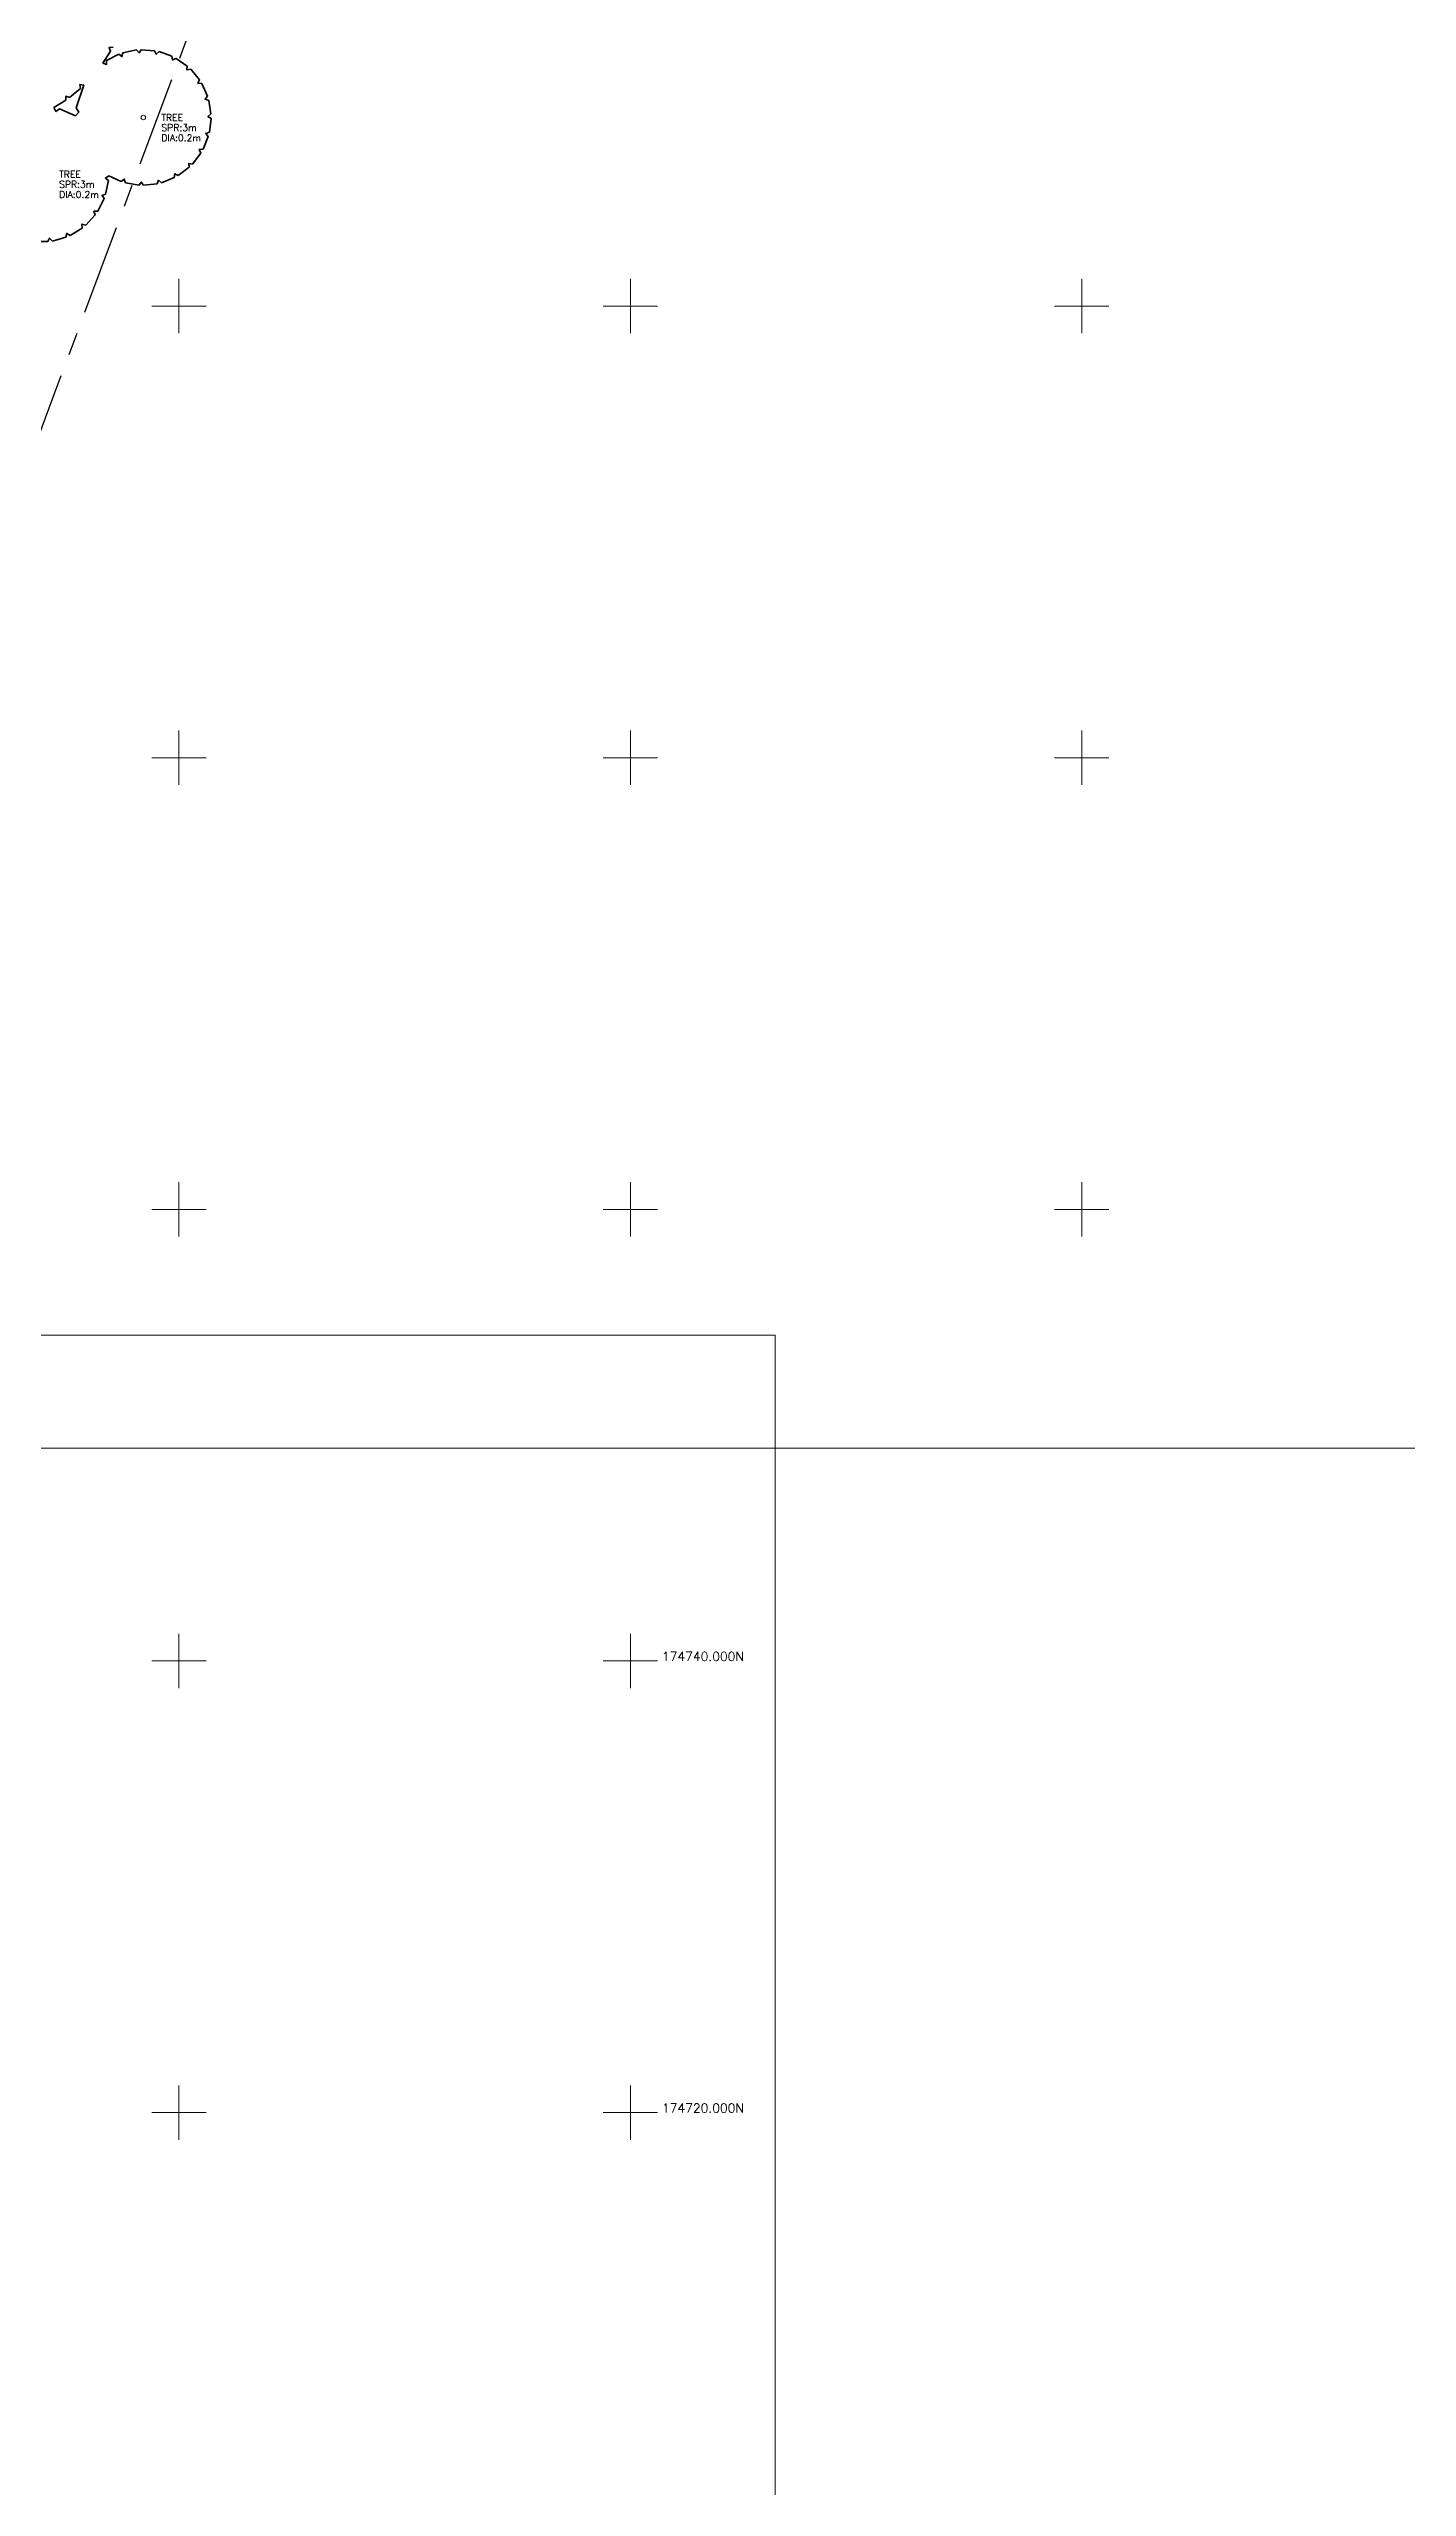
# Model space of a CAD drawing. Extents: x 521064 to 521635, y 174590 to 175241.
# Drawn here: x 521514.2 to 521574.4, y 174703.4 to 174811.4 of the extents above; entities that cross this region are included whole.
import ezdxf

# ---------------------------------------------------------------- set-up
doc = ezdxf.new("R2010")
doc.units = 0
doc.linetypes.add('Centre', pattern=[7, 4, -1, 1, -1])
for name, color, linetype, lineweight in [('I031G_SURVEY-GRID', 7, 'CONTINUOUS', 18), ('I031T_SURVEY-GRID-TXT', 7, 'CONTINUOUS', 13), ('I901G_TITLE-SHEET', 7, 'CONTINUOUS', 18), ('I941G_TREE', 72, 'CONTINUOUS', 18), ('I941G_TREE-VEG', 6, 'CONTINUOUS', 35), ('I941T_TREE-TXT', 82, 'CONTINUOUS', 13)]:
    doc.layers.add(name, color=color, linetype=linetype, lineweight=lineweight)
doc.layers.add('I971G_FENCE', color=5, linetype='Centre')
doc.styles.add('MONOTXT', font='simplex.shx')

msp = doc.modelspace()

# ---------------------------------------------------------------- linework, layer by layer
at = {"layer": 'I031G_SURVEY-GRID'}
for p, q in [((521520, 174801.2), (521520, 174798.8)), ((521540, 174801.2), (521540, 174798.8)), ((521560, 174801.2), (521560, 174798.8)), ((521518.8, 174800), (521521.2, 174800)), ((521538.8, 174800), (521541.2, 174800)), ((521558.8, 174800), (521561.2, 174800)), ((521520, 174781.2), (521520, 174778.8)), ((521540, 174781.2), (521540, 174778.8)), ((521560, 174781.2), (521560, 174778.8)), ((521518.8, 174780), (521521.2, 174780)), ((521538.8, 174780), (521541.2, 174780)), ((521558.8, 174780), (521561.2, 174780)), ((521520, 174761.2), (521520, 174758.8)), ((521540, 174761.2), (521540, 174758.8)), ((521560, 174761.2), (521560, 174758.8)), ((521518.8, 174760), (521521.2, 174760)), ((521538.8, 174760), (521541.2, 174760)), ((521558.8, 174760), (521561.2, 174760)), ((521520, 174741.2), (521520, 174738.8)), ((521540, 174741.2), (521540, 174738.8)), ((521518.8, 174740), (521521.2, 174740)), ((521538.8, 174740), (521541.2, 174740)), ((521520, 174721.2), (521520, 174718.8)), ((521540, 174721.2), (521540, 174718.8)), ((521518.8, 174720), (521521.2, 174720)), ((521538.8, 174720), (521541.2, 174720))]:
    msp.add_line(p, q, dxfattribs=at)
at = {"layer": 'I901G_TITLE-SHEET'}
for points in [[(521634.62, 174749.43), (521426.02, 174749.43), (521426.02, 174913.63), (521634.62, 174913.63)], [(521546.41, 174590.23), (521337.81, 174590.23), (521337.81, 174754.43), (521546.41, 174754.43)]]:
    msp.add_lwpolyline(points, close=True, dxfattribs=at)
at = {"layer": 'I941G_TREE'}
msp.add_circle((521518.42, 174808.35), 0.1, dxfattribs=at)
at = {"layer": 'I941G_TREE-VEG'}
for points in [[(521516.63, 174810.76), (521516.97, 174811.29), (521516.9, 174811.45), (521517.08, 174811.47)], [(521517.33, 174811.15), (521516.79, 174810.87), (521516.79, 174810.7), (521516.63, 174810.76)], [(521518.12, 174811.34), (521517.52, 174811.22), (521517.47, 174811.05), (521517.33, 174811.15)], [(521518.92, 174811.31), (521518.32, 174811.35), (521518.23, 174811.21), (521518.12, 174811.34)], [(521519.69, 174811.07), (521519.12, 174811.27), (521518.99, 174811.15), (521518.92, 174811.31)], [(521520.37, 174810.63), (521519.87, 174810.97), (521519.72, 174810.9), (521519.69, 174811.07)], [(521515.15, 174809.24), (521515.63, 174809.64), (521515.61, 174809.81), (521515.78, 174809.78)], [(521515.78, 174809.78), (521515.45, 174808.78), (521515.57, 174808.59), (521515.42, 174808.42)], [(521520.91, 174810.02), (521520.52, 174810.49), (521520.35, 174810.46), (521520.37, 174810.63)], [(521521.26, 174809.3), (521521.01, 174809.85), (521520.84, 174809.87), (521520.91, 174810.02)], [(521514.46, 174808.79), (521514.98, 174809.12), (521514.98, 174809.29), (521515.15, 174809.24)], [(521515.42, 174808.42), (521514.71, 174808.73), (521514.55, 174808.62), (521514.46, 174808.79)], [(521521.41, 174808.51), (521521.32, 174809.11), (521521.16, 174809.16), (521521.26, 174809.3)], [(521521.07, 174806.95), (521521.29, 174807.51), (521521.19, 174807.64), (521521.35, 174807.7)], [(521521.35, 174807.7), (521521.42, 174808.31), (521521.28, 174808.4), (521521.41, 174808.51)], [(521520.6, 174806.29), (521520.97, 174806.77), (521520.9, 174806.93), (521521.07, 174806.95)], [(521516.75, 174804.96), (521516.88, 174805.56), (521516.74, 174805.67), (521516.89, 174805.77)], [(521516.89, 174805.77), (521517.44, 174805.52), (521517.57, 174805.62), (521517.63, 174805.46)], [(521517.63, 174805.46), (521518.23, 174805.36), (521518.33, 174805.49), (521518.43, 174805.35)], [(521518.43, 174805.35), (521519.03, 174805.42), (521519.1, 174805.57), (521519.23, 174805.46)], [(521519.23, 174805.46), (521519.79, 174805.69), (521519.81, 174805.86), (521519.97, 174805.78)], [(521519.97, 174805.78), (521520.45, 174806.15), (521520.43, 174806.32), (521520.6, 174806.29)], [(521516.41, 174804.21), (521516.69, 174804.76), (521516.59, 174804.9), (521516.75, 174804.96)], [(521515.18, 174803.13), (521515.71, 174803.45), (521515.7, 174803.63), (521515.87, 174803.59)], [(521515.87, 174803.59), (521516.29, 174804.04), (521516.23, 174804.2), (521516.41, 174804.21)], [(521513.57, 174802.86), (521514.19, 174802.86), (521514.27, 174803.01), (521514.39, 174802.88)], [(521514.39, 174802.88), (521514.99, 174803.05), (521515.03, 174803.22), (521515.18, 174803.13)]]:
    msp.add_lwpolyline(points, dxfattribs=at)
at = {"layer": 'I971G_FENCE'}
msp.add_polyline3d([(521527.01, 174829.7, 16.64), (521512.11, 174789.78, 16.53)], dxfattribs=at)

# ---------------------------------------------------------------- texts
at = {"layer": 'I031T_SURVEY-GRID-TXT', "style": 'MONOTXT'}
for s, p in [('174740.000N', (521541.4, 174740)), ('174720.000N', (521541.4, 174720))]:
    msp.add_text(s, height=0.4, dxfattribs=at).set_placement(p)
at = {"layer": 'I941T_TREE-TXT', "style": 'MONOTXT'}
for s, p in [('TREE', (521519.22, 174808.2)), ('SPR:3m', (521519.22, 174807.75)), ('DIA:0.2m', (521519.22, 174807.3)), ('TREE', (521514.69, 174805.69)), ('SPR:3m', (521514.69, 174805.24)), ('DIA:0.2m', (521514.69, 174804.79))]:
    msp.add_text(s, height=0.3, dxfattribs=at).set_placement(p)

doc.saveas('drawing.dxf')
